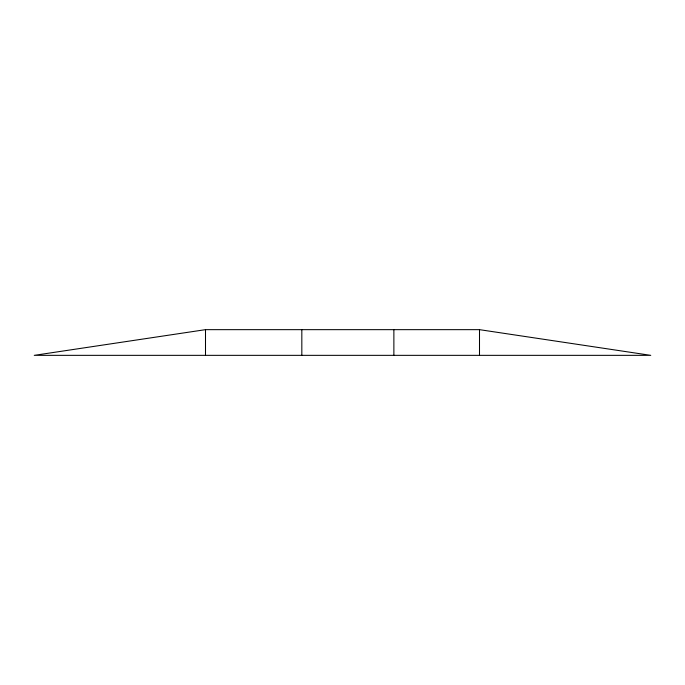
<?xml version="1.0" encoding="UTF-8"?>
<svg xmlns="http://www.w3.org/2000/svg" width="685" height="685" viewBox="0 0 685 685"><rect width="100%" height="100%" fill="white"/><g stroke="black" fill="none" stroke-linecap="round" stroke-linejoin="round"><path stroke-width="1.03" d="M205.5 329.656L34.25 355.344L650.75 355.344L479.5 329.656L205.5 329.656L205.5 355.344M479.5 329.656L479.5 355.344M393.875 329.656L393.875 355.344M301.828 329.656L301.828 355.344"/></g></svg>
